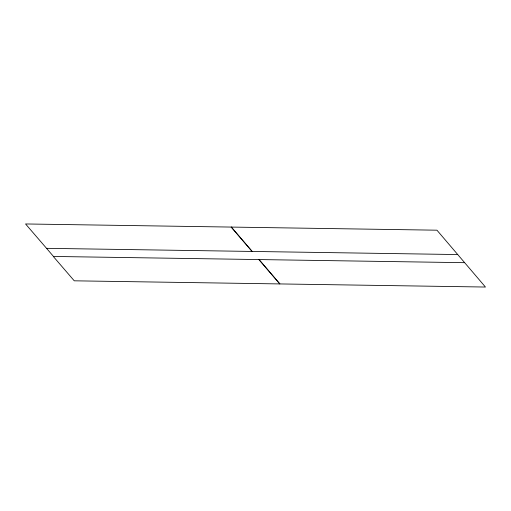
<?xml version="1.0" encoding="UTF-8"?>
<svg xmlns="http://www.w3.org/2000/svg" width="511" height="511" viewBox="0 0 511 511"><rect width="100%" height="100%" fill="white"/><g stroke="black" fill="none" stroke-linecap="round" stroke-linejoin="round"><path stroke-width="0.77" d="M464.659 262.68L53.272 256.445L74.261 280.814L485.45 287.041L436.943 230.193L25.55 223.959L46.546 248.327L457.728 254.555M231.144 227.076L252.14 251.438L231.349 227.076M258.86 259.562L279.856 283.924L259.071 259.562M46.546 248.327L53.476 256.445"/></g></svg>
